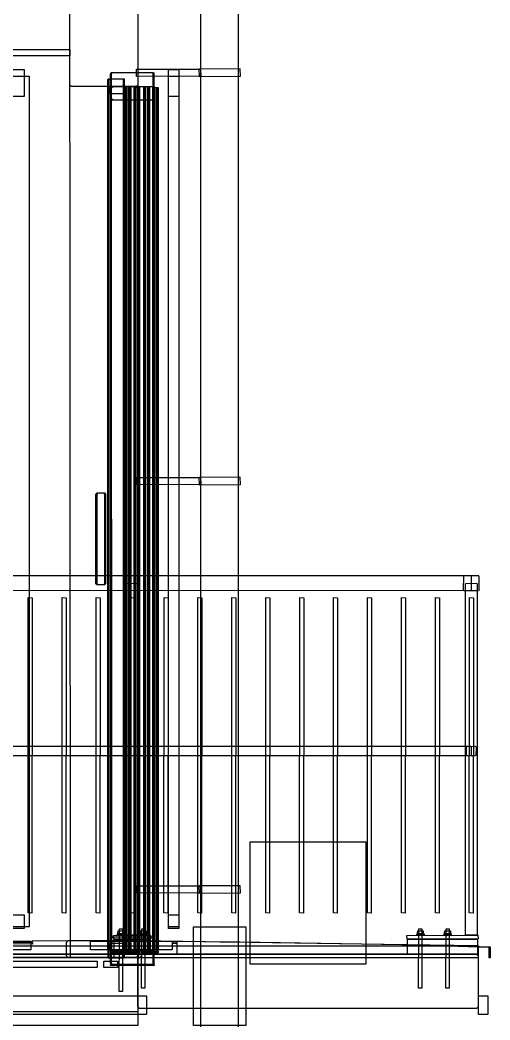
# Model space of a CAD drawing. Header units: metres. Extents: x 359.6 to 413.1, y -1 to 8.9.
# Drawn here: x 371.653 to 373.035, y 3.016 to 5.955 of the extents above; entities that cross this region are included whole.
import ezdxf

# ---------------------------------------------------------------- set-up
doc = ezdxf.new("R2010")
doc.units = ezdxf.units.M
doc.layers.add('VISTA', color=8, linetype='Continuous')

msp = doc.modelspace()

# ---------------------------------------------------------------- linework, layer by layer
at = {"layer": 'VISTA'}
for points in [[(366, 6.3955), (366.001895, 6.399169), (371.995501, 6.4), (371.999169, 6.398106), (372, 3.2045), (371.998105, 3.200831), (366.0045, 3.2), (366, 3.2045), (366, 6.3955)], [(371.799999, 6.3955), (371.8045, 6.4), (371.9955, 6.4), (372, 6.3955), (372, 3.2045), (371.9955, 3.2), (371.801317, 3.201318), (371.799999, 6.3955)], [(371.799999, 6.3955), (371.8045, 6.4), (371.9955, 6.4), (372, 6.3955), (372, 5.7645), (371.9955, 5.76), (371.8045, 5.76), (371.799999, 5.7645), (371.799999, 6.3955)], [(371.799999, 6.3955), (371.8045, 6.4), (371.9955, 6.4), (372, 6.3955), (372, 3.2045), (371.9955, 3.2), (371.801317, 3.201318), (371.799999, 6.3955)], [(371.799999, 6.3955), (371.8045, 6.4), (371.9955, 6.4), (372, 6.3955), (372, 3.2045), (371.9955, 3.2), (371.801317, 3.201318), (371.799999, 6.3955)], [(371.8, 5.868), (371.8, 5.85), (366.2, 5.85), (366.2, 5.868), (371.8, 5.868)], [(371.665, 5.81), (371.665, 5.73), (369.065, 5.73), (369.065, 5.81), (371.665, 5.81)], [(371.679999, 5.79), (371.679999, 3.29), (371.62, 3.29), (371.62, 5.79), (371.679999, 5.79)], [(371.9195, 5.797), (371.921185, 5.800262), (372.040501, 5.801), (372.043762, 5.799316), (372.0445, 5.723), (372.042816, 5.719738), (371.9235, 5.719), (371.920238, 5.720685), (371.9195, 5.797)], [(371.920973, 5.798795), (371.921705, 5.799528), (371.921191, 5.79931), (371.920973, 5.798795)], [(371.9225, 5.797), (371.924184, 5.800262), (372.0435, 5.801), (372.046762, 5.799316), (372.0475, 5.723), (372.045815, 5.719738), (371.926499, 5.719), (371.9225, 5.723), (371.9225, 5.797)], [(371.923972, 5.798795), (371.924705, 5.799528), (371.924191, 5.79931), (371.923972, 5.798795)], [(372.184, 5.811), (372.185, 5.79), (371.996, 5.789), (371.995293, 5.810707), (372.184, 5.811)], [(372.043028, 5.799528), (372.042295, 5.799528), (372.042809, 5.79931), (372.043028, 5.799528)], [(372.046027, 5.799528), (372.045295, 5.799528), (372.045809, 5.79931), (372.046027, 5.799528)], [(372.12, 5.81), (372.12, 5.73), (372.089999, 5.73), (372.089999, 5.81), (372.12, 5.81)], [(372.12, 5.81), (372.12, 5.73), (372.089999, 5.73), (372.089999, 5.81), (372.12, 5.81)], [(372.12, 5.79), (372.12, 3.29), (372.089999, 3.29), (372.089999, 5.79), (372.12, 5.79)], [(372.12, 5.79), (372.12, 3.29), (372.089999, 3.29), (372.089999, 5.79), (372.12, 5.79)], [(372.12, 5.79), (372.12, 3.29), (372.089999, 3.29), (372.089999, 5.79), (372.12, 5.79)], [(372.12, 5.79), (372.12, 3.29), (372.089999, 3.29), (372.089999, 5.79), (372.12, 5.79)], [(372.12, 5.79), (372.12, 3.29), (372.089999, 3.29), (372.089999, 5.79), (372.12, 5.79)], [(372.12, 5.79), (372.12, 3.29), (372.089999, 3.29), (372.089999, 5.79), (372.12, 5.79)], [(372.299, 5.812), (372.3, 5.789), (372.181, 5.788), (372.180293, 5.811707), (372.299, 5.812)], [(372.299, 5.812), (372.3, 5.789), (372.181, 5.788), (372.180293, 5.811707), (372.299, 5.812)], [(371.9135, 5.7825), (371.955914, 5.781914), (371.955914, 5.738086), (371.912086, 5.738086), (371.9115, 5.7805), (371.9135, 5.7825)], [(371.9135, 5.76), (371.9545, 5.76), (371.9565, 5.758), (371.9565, 3.222), (371.9545, 3.22), (371.9135, 3.22), (371.9115, 3.222), (371.9115, 5.758), (371.9135, 5.76)], [(371.9135, 5.76), (371.9545, 5.76), (371.9565, 5.758), (371.9565, 3.222), (371.9545, 3.22), (371.9135, 3.22), (371.9115, 3.222), (371.9115, 5.758), (371.9135, 5.76)], [(371.9165, 5.7825), (371.958915, 5.781914), (371.958915, 5.738086), (371.915086, 5.738086), (371.9145, 5.7805), (371.9165, 5.7825)], [(371.9165, 5.76), (371.9575, 5.76), (371.9595, 5.758), (371.9595, 3.222), (371.9575, 3.22), (371.9165, 3.22), (371.9145, 3.222), (371.9145, 5.758), (371.9165, 5.76)], [(371.9165, 5.76), (371.9575, 5.76), (371.9595, 5.758), (371.9595, 3.222), (371.9575, 3.22), (371.9165, 3.22), (371.9145, 3.222), (371.9145, 5.758), (371.9165, 5.76)], [(371.9195, 5.756), (371.9235, 5.76), (372.040501, 5.76), (372.043329, 5.758828), (372.0445, 5.756), (372.0445, 3.224), (372.043329, 3.221171), (372.040501, 3.22), (371.9235, 3.22), (371.920238, 3.221684), (371.9195, 5.756)], [(371.9195, 5.756), (371.9235, 5.76), (372.040501, 5.76), (372.043329, 5.758828), (372.0445, 5.756), (372.043762, 3.221684), (372.040501, 3.22), (371.921185, 3.220738), (371.9195, 3.224), (371.9195, 5.756)], [(371.9225, 5.756), (371.926499, 5.76), (372.0435, 5.76), (372.046329, 5.758828), (372.0475, 5.756), (372.0475, 3.224), (372.046329, 3.221171), (372.0435, 3.22), (371.926499, 3.22), (371.923238, 3.221684), (371.9225, 5.756)], [(371.9225, 5.756), (371.926499, 5.76), (372.0435, 5.76), (372.046329, 5.758828), (372.0475, 5.756), (372.0475, 3.224), (372.046329, 3.221171), (372.0435, 3.22), (371.926499, 3.22), (371.9225, 3.224), (371.9225, 5.756)], [(371.964499, 5.76), (371.964499, 5.748), (371.9625, 5.748), (371.9625, 5.76), (371.964499, 5.76)], [(371.9735, 5.76), (371.9735, 3.22), (371.964499, 3.22), (371.964499, 5.76), (371.9735, 5.76)], [(371.9675, 5.76), (371.9675, 5.748), (371.9655, 5.748), (371.9655, 5.76), (371.9675, 5.76)], [(371.976501, 5.76), (371.976501, 3.22), (371.9675, 3.22), (371.9675, 5.76), (371.976501, 5.76)], [(371.9755, 5.76), (371.9755, 5.748), (371.9735, 5.748), (371.9735, 5.76), (371.9755, 5.76)], [(371.9785, 5.76), (371.9785, 5.748), (371.976501, 5.748), (371.976501, 5.76), (371.9785, 5.76)], [(372.0195, 5.76), (372.0195, 5.748), (372.0175, 5.748), (372.0175, 5.76), (372.0195, 5.76)], [(372.028501, 5.76), (372.028501, 3.22), (372.0195, 3.22), (372.0195, 5.76), (372.028501, 5.76)], [(372.0225, 5.76), (372.0225, 5.748), (372.0205, 5.748), (372.0205, 5.76), (372.0225, 5.76)], [(372.031501, 5.76), (372.031501, 3.22), (372.0225, 3.22), (372.0225, 5.76), (372.031501, 5.76)], [(372.0305, 5.76), (372.0305, 5.748), (372.028501, 5.748), (372.028501, 5.76), (372.0305, 5.76)], [(372.033501, 5.76), (372.033501, 5.748), (372.031501, 5.748), (372.031501, 5.76), (372.033501, 5.76)], [(371.964499, 5.748), (371.964499, 3.232), (371.9625, 3.232), (371.9625, 5.748), (371.964499, 5.748)], [(371.964499, 5.748), (371.964499, 3.232), (371.9625, 3.232), (371.9625, 5.748), (371.964499, 5.748)], [(371.9675, 5.748), (371.9675, 3.232), (371.9655, 3.232), (371.9655, 5.748), (371.9675, 5.748)], [(371.9675, 5.748), (371.9675, 3.232), (371.9655, 3.232), (371.9655, 5.748), (371.9675, 5.748)], [(371.9755, 5.748), (371.9755, 3.232), (371.9735, 3.232), (371.9735, 5.748), (371.9755, 5.748)], [(371.9755, 5.748), (371.9755, 3.232), (371.9735, 3.232), (371.9735, 5.748), (371.9755, 5.748)], [(371.9785, 5.748), (371.9785, 3.232), (371.976501, 3.232), (371.976501, 5.748), (371.9785, 5.748)], [(371.9785, 5.748), (371.9785, 3.232), (371.976501, 3.232), (371.976501, 5.748), (371.9785, 5.748)], [(371.990499, 5.75619), (371.990499, 5.74419), (371.9885, 5.74419), (371.9885, 5.75619), (371.990499, 5.75619)], [(371.990499, 5.74419), (371.990499, 3.23581), (371.9885, 3.23581), (371.9885, 5.74419), (371.990499, 5.74419)], [(371.990499, 5.74419), (371.990499, 3.23581), (371.9885, 3.23581), (371.9885, 5.74419), (371.990499, 5.74419)], [(371.9995, 5.75619), (371.9995, 3.22381), (371.990499, 3.22381), (371.990499, 5.75619), (371.9995, 5.75619)], [(371.9935, 5.75619), (371.9935, 5.74419), (371.9915, 5.74419), (371.9915, 5.75619), (371.9935, 5.75619)], [(371.9935, 5.74419), (371.9935, 3.23581), (371.9915, 3.23581), (371.9915, 5.74419), (371.9935, 5.74419)], [(371.9935, 5.74419), (371.9935, 3.23581), (371.9915, 3.23581), (371.9915, 5.74419), (371.9935, 5.74419)], [(372.002501, 5.75619), (372.002501, 3.22381), (371.9935, 3.22381), (371.9935, 5.75619), (372.002501, 5.75619)], [(372.0015, 5.75619), (372.0015, 5.74419), (371.9995, 5.74419), (371.9995, 5.75619), (372.0015, 5.75619)], [(372.0015, 5.74419), (372.0015, 3.23581), (371.9995, 3.23581), (371.9995, 5.74419), (372.0015, 5.74419)], [(372.0015, 5.74419), (372.0015, 3.23581), (371.9995, 3.23581), (371.9995, 5.74419), (372.0015, 5.74419)], [(372.0045, 5.75619), (372.0045, 5.74419), (372.002501, 5.74419), (372.002501, 5.75619), (372.0045, 5.75619)], [(372.0045, 5.74419), (372.0045, 3.23581), (372.002501, 3.23581), (372.002501, 5.74419), (372.0045, 5.74419)], [(372.0045, 5.74419), (372.0045, 3.23581), (372.002501, 3.23581), (372.002501, 5.74419), (372.0045, 5.74419)], [(372.015265, 5.758426), (372.015265, 5.758426), (372.015265, 5.758426), (372.015265, 5.758426)], [(372.0195, 5.748), (372.0195, 3.232), (372.0175, 3.232), (372.0175, 5.748), (372.0195, 5.748)], [(372.0195, 5.748), (372.0195, 3.232), (372.0175, 3.232), (372.0175, 5.748), (372.0195, 5.748)], [(372.0225, 5.748), (372.0225, 3.232), (372.0205, 3.232), (372.0205, 5.748), (372.0225, 5.748)], [(372.0225, 5.748), (372.0225, 3.232), (372.0205, 3.232), (372.0205, 5.748), (372.0225, 5.748)], [(372.0305, 5.748), (372.0305, 3.232), (372.028501, 3.232), (372.028501, 5.748), (372.0305, 5.748)], [(372.0305, 5.748), (372.0305, 3.232), (372.028501, 3.232), (372.028501, 5.748), (372.0305, 5.748)], [(372.033501, 5.748), (372.033501, 3.232), (372.031501, 3.232), (372.031501, 5.748), (372.033501, 5.748)], [(372.033501, 5.748), (372.033501, 3.232), (372.031501, 3.232), (372.031501, 5.748), (372.033501, 5.748)], [(372.042295, 5.758528), (372.043028, 5.757794), (372.043028, 5.758528), (372.042295, 5.758528)], [(372.043028, 5.758528), (372.042295, 5.758528), (372.042809, 5.758309), (372.043028, 5.758528)], [(372.0455, 5.75619), (372.0455, 5.74419), (372.0435, 5.74419), (372.0435, 5.75619), (372.0455, 5.75619)], [(372.0455, 5.74419), (372.0455, 3.23581), (372.0435, 3.23581), (372.0435, 5.74419), (372.0455, 5.74419)], [(372.0455, 5.74419), (372.0455, 3.23581), (372.0435, 3.23581), (372.0435, 5.74419), (372.0455, 5.74419)], [(372.045295, 5.758528), (372.046027, 5.757794), (372.046027, 5.758528), (372.045295, 5.758528)], [(372.046027, 5.758528), (372.045295, 5.758528), (372.045809, 5.758309), (372.046027, 5.758528)], [(372.054501, 5.75619), (372.054501, 3.22381), (372.0455, 3.22381), (372.0455, 5.75619), (372.054501, 5.75619)], [(372.0485, 5.75619), (372.0485, 5.74419), (372.0465, 5.74419), (372.0465, 5.75619), (372.0485, 5.75619)], [(372.0485, 5.74419), (372.0485, 3.23581), (372.0465, 3.23581), (372.0465, 5.74419), (372.0485, 5.74419)], [(372.0485, 5.74419), (372.0485, 3.23581), (372.0465, 3.23581), (372.0465, 5.74419), (372.0485, 5.74419)], [(372.057501, 5.75619), (372.057501, 3.22381), (372.0485, 3.22381), (372.0485, 5.75619), (372.057501, 5.75619)], [(372.0565, 5.75619), (372.0565, 5.74419), (372.054501, 5.74419), (372.054501, 5.75619), (372.0565, 5.75619)], [(372.0565, 5.74419), (372.0565, 3.23581), (372.054501, 3.23581), (372.054501, 5.74419), (372.0565, 5.74419)], [(372.0565, 5.74419), (372.0565, 3.23581), (372.054501, 3.23581), (372.054501, 5.74419), (372.0565, 5.74419)], [(372.059501, 5.75619), (372.059501, 5.74419), (372.057501, 5.74419), (372.057501, 5.75619), (372.059501, 5.75619)], [(372.059501, 5.74419), (372.059501, 3.23581), (372.057501, 3.23581), (372.057501, 5.74419), (372.059501, 5.74419)], [(372.059501, 5.74419), (372.059501, 3.23581), (372.057501, 3.23581), (372.057501, 5.74419), (372.059501, 5.74419)], [(372.042809, 5.720691), (372.042295, 5.720472), (372.043028, 5.720472), (372.042809, 5.720691)], [(372.045809, 5.720691), (372.045295, 5.720472), (372.046027, 5.720472), (372.045809, 5.720691)], [(372.184, 4.611), (372.185, 4.59), (371.996, 4.589), (371.995293, 4.610707), (372.184, 4.611)], [(372.299, 4.612), (372.3, 4.589), (372.181, 4.588), (372.180293, 4.611707), (372.299, 4.612)], [(372.299, 4.612), (372.3, 4.589), (372.181, 4.588), (372.180293, 4.611707), (372.299, 4.612)], [(371.8795, 4.565), (371.898499, 4.565), (371.9015, 4.562), (371.9015, 4.298), (371.898499, 4.295), (371.8795, 4.295), (371.8765, 4.298), (371.8765, 4.562), (371.8795, 4.565)], [(371.882501, 4.565), (371.9015, 4.565), (371.9045, 4.562), (371.9045, 4.298), (371.9015, 4.295), (371.882501, 4.295), (371.8795, 4.298), (371.8795, 4.562), (371.882501, 4.565)], [(365, 4.3208), (365.001699, 4.3225), (372.9783, 4.3225), (372.98, 4.3208), (372.98, 4.2792), (372.9783, 4.2775), (365.000848, 4.278), (365, 4.3208)], [(372.959199, 4.277814), (372.9575, 4.2792), (372.957813, 4.321784), (372.958215, 4.3208), (372.959199, 4.3225), (373.001784, 4.322186), (373.0008, 4.321784), (373.0025, 4.3208), (373.002186, 4.278216), (373.001784, 4.2792), (373.0008, 4.2775), (372.959199, 4.2775), (372.959199, 4.277814)], [(371.998301, 4.3), (372, 4.2983), (372, 3.266), (371.965, 3.266), (371.965848, 4.299151), (371.998301, 4.3)], [(372.9958, 4.3), (372.997499, 4.2983), (372.997499, 3.266), (372.9625, 3.266), (372.963347, 4.299151), (372.9958, 4.3)], [(372.9958, 4.3), (372.997499, 4.2983), (372.997499, 3.266), (372.9625, 3.266), (372.963347, 4.299151), (372.9958, 4.3)], [(372.9958, 4.3), (372.997499, 4.2983), (372.997499, 3.266), (372.9625, 3.266), (372.963347, 4.299151), (372.9958, 4.3)], [(372.9958, 4.3), (372.997499, 4.2983), (372.997499, 3.266), (372.9625, 3.266), (372.963347, 4.299151), (372.9958, 4.3)], [(372.9958, 4.3), (372.997499, 4.2983), (372.997499, 3.266), (372.9625, 3.266), (372.963347, 4.299151), (372.9958, 4.3)], [(372.9958, 4.3), (372.997499, 4.2983), (372.997499, 3.266), (372.9625, 3.266), (372.963347, 4.299151), (372.9958, 4.3)], [(372.9958, 4.3), (372.997499, 4.2983), (372.997499, 3.266), (372.9625, 3.266), (372.963347, 4.299151), (372.9958, 4.3)], [(372.9958, 4.3), (372.997499, 4.2983), (372.997499, 3.266), (372.9625, 3.266), (372.963347, 4.299151), (372.9958, 4.3)], [(372.9958, 4.3), (372.997499, 4.2983), (372.997499, 3.266), (372.9625, 3.266), (372.963347, 4.299151), (372.9958, 4.3)], [(371.68925, 4.257), (371.688251, 3.33), (371.677251, 3.331), (371.677544, 4.257707), (371.68925, 4.257)], [(371.788999, 4.257), (371.787999, 3.33), (371.776999, 3.331), (371.777292, 4.257707), (371.788999, 4.257)], [(371.888749, 4.257), (371.88775, 3.33), (371.87675, 3.331), (371.877043, 4.257707), (371.888749, 4.257)], [(371.9885, 4.257), (371.9875, 3.33), (371.976501, 3.331), (371.976793, 4.257707), (371.9885, 4.257)], [(372.088249, 4.257), (372.08725, 3.33), (372.07625, 3.331), (372.076543, 4.257707), (372.088249, 4.257)], [(372.187999, 4.257), (372.186999, 3.33), (372.176, 3.331), (372.176292, 4.257707), (372.187999, 4.257)], [(372.287749, 4.257), (372.28675, 3.33), (372.27575, 3.331), (372.276043, 4.257707), (372.287749, 4.257)], [(372.3875, 4.257), (372.3865, 3.33), (372.375501, 3.331), (372.375793, 4.257707), (372.3875, 4.257)], [(372.487248, 4.257), (372.486249, 3.33), (372.475249, 3.331), (372.475542, 4.257707), (372.487248, 4.257)], [(372.586999, 4.257), (372.585999, 3.33), (372.575, 3.331), (372.575293, 4.257707), (372.586999, 4.257)], [(372.686749, 4.257), (372.68575, 3.33), (372.67475, 3.331), (372.675043, 4.257707), (372.686749, 4.257)], [(372.786499, 4.257), (372.7855, 3.33), (372.7745, 3.331), (372.774793, 4.257707), (372.786499, 4.257)], [(372.88625, 4.257), (372.88525, 3.33), (372.87425, 3.331), (372.874543, 4.257707), (372.88625, 4.257)], [(372.985999, 4.257), (372.985, 3.33), (372.974, 3.331), (372.974293, 4.257707), (372.985999, 4.257)], [(372.985999, 4.257), (372.985, 3.33), (372.974, 3.331), (372.974293, 4.257707), (372.985999, 4.257)], [(372.985999, 4.257), (372.985, 3.33), (372.974, 3.331), (372.974293, 4.257707), (372.985999, 4.257)], [(372.985999, 4.257), (372.985, 3.33), (372.974, 3.331), (372.974293, 4.257707), (372.985999, 4.257)], [(372.985999, 4.257), (372.985, 3.33), (372.974, 3.331), (372.974293, 4.257707), (372.985999, 4.257)], [(372.985999, 4.257), (372.985, 3.33), (372.974, 3.331), (372.974293, 4.257707), (372.985999, 4.257)], [(372.985999, 4.257), (372.985, 3.33), (372.974, 3.331), (372.974293, 4.257707), (372.985999, 4.257)], [(372.985999, 4.257), (372.985, 3.33), (372.974, 3.331), (372.974293, 4.257707), (372.985999, 4.257)], [(372.985999, 4.257), (372.985, 3.33), (372.974, 3.331), (372.974293, 4.257707), (372.985999, 4.257)], [(372.985999, 4.257), (372.985, 3.33), (372.974, 3.331), (372.974293, 4.257707), (372.985999, 4.257)], [(372.985999, 4.257), (372.985, 3.33), (372.974, 3.331), (372.974293, 4.257707), (372.985999, 4.257)], [(372.985999, 4.257), (372.985, 3.33), (372.974, 3.331), (372.974293, 4.257707), (372.985999, 4.257)], [(372.985999, 4.257), (372.985, 3.33), (372.974, 3.331), (372.974293, 4.257707), (372.985999, 4.257)], [(372.985999, 4.257), (372.985, 3.33), (372.974, 3.331), (372.974293, 4.257707), (372.985999, 4.257)], [(372.985999, 4.257), (372.985, 3.33), (372.974, 3.331), (372.974293, 4.257707), (372.985999, 4.257)], [(372.985999, 4.257), (372.985, 3.33), (372.974, 3.331), (372.974293, 4.257707), (372.985999, 4.257)], [(372.985999, 4.257), (372.985, 3.33), (372.974, 3.331), (372.974293, 4.257707), (372.985999, 4.257)], [(372.985999, 4.257), (372.985, 3.33), (372.974, 3.331), (372.974293, 4.257707), (372.985999, 4.257)], [(372.985999, 4.257), (372.985, 3.33), (372.974, 3.331), (372.974293, 4.257707), (372.985999, 4.257)], [(372.985999, 4.257), (372.985, 3.33), (372.974, 3.331), (372.974293, 4.257707), (372.985999, 4.257)], [(372.985999, 4.257), (372.985, 3.33), (372.974, 3.331), (372.974293, 4.257707), (372.985999, 4.257)], [(372.985999, 4.257), (372.985, 3.33), (372.974, 3.331), (372.974293, 4.257707), (372.985999, 4.257)], [(372.985999, 4.257), (372.985, 3.33), (372.974, 3.331), (372.974293, 4.257707), (372.985999, 4.257)], [(372.985999, 4.257), (372.985, 3.33), (372.974, 3.331), (372.974293, 4.257707), (372.985999, 4.257)], [(372.985999, 4.257), (372.985, 3.33), (372.974, 3.331), (372.974293, 4.257707), (372.985999, 4.257)], [(372.985999, 4.257), (372.985, 3.33), (372.974, 3.331), (372.974293, 4.257707), (372.985999, 4.257)], [(372.985999, 4.257), (372.985, 3.33), (372.974, 3.331), (372.974293, 4.257707), (372.985999, 4.257)], [(372.985999, 4.257), (372.985, 3.33), (372.974, 3.331), (372.974293, 4.257707), (372.985999, 4.257)], [(372.985999, 4.257), (372.985, 3.33), (372.974, 3.331), (372.974293, 4.257707), (372.985999, 4.257)], [(372.985999, 4.257), (372.985, 3.33), (372.974, 3.331), (372.974293, 4.257707), (372.985999, 4.257)], [(372.985999, 4.257), (372.985, 3.33), (372.974, 3.331), (372.974293, 4.257707), (372.985999, 4.257)], [(372.985999, 4.257), (372.985, 3.33), (372.974, 3.331), (372.974293, 4.257707), (372.985999, 4.257)], [(372.985999, 4.257), (372.985, 3.33), (372.974, 3.331), (372.974293, 4.257707), (372.985999, 4.257)], [(372.985999, 4.257), (372.985, 3.33), (372.974, 3.331), (372.974293, 4.257707), (372.985999, 4.257)], [(372.985999, 4.257), (372.985, 3.33), (372.974, 3.331), (372.974293, 4.257707), (372.985999, 4.257)], [(372.985999, 4.257), (372.985, 3.33), (372.974, 3.331), (372.974293, 4.257707), (372.985999, 4.257)], [(372.985999, 4.257), (372.985, 3.33), (372.974, 3.331), (372.974293, 4.257707), (372.985999, 4.257)], [(372.985999, 4.257), (372.985, 3.33), (372.974, 3.331), (372.974293, 4.257707), (372.985999, 4.257)], [(372.985999, 4.257), (372.985, 3.33), (372.974, 3.331), (372.974293, 4.257707), (372.985999, 4.257)], [(372.985999, 4.257), (372.985, 3.33), (372.974, 3.331), (372.974293, 4.257707), (372.985999, 4.257)], [(372.985999, 4.257), (372.985, 3.33), (372.974, 3.331), (372.974293, 4.257707), (372.985999, 4.257)], [(372.985999, 4.257), (372.985, 3.33), (372.974, 3.331), (372.974293, 4.257707), (372.985999, 4.257)], [(372.985999, 4.257), (372.985, 3.33), (372.974, 3.331), (372.974293, 4.257707), (372.985999, 4.257)], [(372.985999, 4.257), (372.985, 3.33), (372.974, 3.331), (372.974293, 4.257707), (372.985999, 4.257)], [(372.985999, 4.257), (372.985, 3.33), (372.974, 3.331), (372.974293, 4.257707), (372.985999, 4.257)], [(372.985999, 4.257), (372.985, 3.33), (372.974, 3.331), (372.974293, 4.257707), (372.985999, 4.257)], [(372.985999, 4.257), (372.985, 3.33), (372.974, 3.331), (372.974293, 4.257707), (372.985999, 4.257)], [(372.985999, 4.257), (372.985, 3.33), (372.974, 3.331), (372.974293, 4.257707), (372.985999, 4.257)], [(372.985999, 4.257), (372.985, 3.33), (372.974, 3.331), (372.974293, 4.257707), (372.985999, 4.257)], [(372.985999, 4.257), (372.985, 3.33), (372.974, 3.331), (372.974293, 4.257707), (372.985999, 4.257)], [(372.985999, 4.257), (372.985, 3.33), (372.974, 3.331), (372.974293, 4.257707), (372.985999, 4.257)], [(372.985999, 4.257), (372.985, 3.33), (372.974, 3.331), (372.974293, 4.257707), (372.985999, 4.257)], [(372.985999, 4.257), (372.985, 3.33), (372.974, 3.331), (372.974293, 4.257707), (372.985999, 4.257)], [(372.985999, 4.257), (372.985, 3.33), (372.974, 3.331), (372.974293, 4.257707), (372.985999, 4.257)], [(372.985999, 4.257), (372.985, 3.33), (372.974, 3.331), (372.974293, 4.257707), (372.985999, 4.257)], [(372.985999, 4.257), (372.985, 3.33), (372.974, 3.331), (372.974293, 4.257707), (372.985999, 4.257)], [(372.985999, 4.257), (372.985, 3.33), (372.974, 3.331), (372.974293, 4.257707), (372.985999, 4.257)], [(372.985999, 4.257), (372.985, 3.33), (372.974, 3.331), (372.974293, 4.257707), (372.985999, 4.257)], [(372.985999, 4.257), (372.985, 3.33), (372.974, 3.331), (372.974293, 4.257707), (372.985999, 4.257)], [(372.985999, 4.257), (372.985, 3.33), (372.974, 3.331), (372.974293, 4.257707), (372.985999, 4.257)], [(372.985999, 4.257), (372.985, 3.33), (372.974, 3.331), (372.974293, 4.257707), (372.985999, 4.257)], [(372.985999, 4.257), (372.985, 3.33), (372.974, 3.331), (372.974293, 4.257707), (372.985999, 4.257)], [(372.985999, 4.257), (372.985, 3.33), (372.974, 3.331), (372.974293, 4.257707), (372.985999, 4.257)], [(372.985999, 4.257), (372.985, 3.33), (372.974, 3.331), (372.974293, 4.257707), (372.985999, 4.257)], [(372.985999, 4.257), (372.985, 3.33), (372.974, 3.331), (372.974293, 4.257707), (372.985999, 4.257)], [(372.985999, 4.257), (372.985, 3.33), (372.974, 3.331), (372.974293, 4.257707), (372.985999, 4.257)], [(372.985999, 4.257), (372.985, 3.33), (372.974, 3.331), (372.974293, 4.257707), (372.985999, 4.257)], [(372.985999, 4.257), (372.985, 3.33), (372.974, 3.331), (372.974293, 4.257707), (372.985999, 4.257)], [(372.985999, 4.257), (372.985, 3.33), (372.974, 3.331), (372.974293, 4.257707), (372.985999, 4.257)], [(372.985999, 4.257), (372.985, 3.33), (372.974, 3.331), (372.974293, 4.257707), (372.985999, 4.257)], [(372.985999, 4.257), (372.985, 3.33), (372.974, 3.331), (372.974293, 4.257707), (372.985999, 4.257)], [(372.985999, 4.257), (372.985, 3.33), (372.974, 3.331), (372.974293, 4.257707), (372.985999, 4.257)], [(372.985999, 4.257), (372.985, 3.33), (372.974, 3.331), (372.974293, 4.257707), (372.985999, 4.257)], [(372.985999, 4.257), (372.985, 3.33), (372.974, 3.331), (372.974293, 4.257707), (372.985999, 4.257)], [(372.985999, 4.257), (372.985, 3.33), (372.974, 3.331), (372.974293, 4.257707), (372.985999, 4.257)], [(372.985999, 4.257), (372.985, 3.33), (372.974, 3.331), (372.974293, 4.257707), (372.985999, 4.257)], [(372.985999, 4.257), (372.985, 3.33), (372.974, 3.331), (372.974293, 4.257707), (372.985999, 4.257)], [(372.985999, 4.257), (372.985, 3.33), (372.974, 3.331), (372.974293, 4.257707), (372.985999, 4.257)], [(372.985999, 4.257), (372.985, 3.33), (372.974, 3.331), (372.974293, 4.257707), (372.985999, 4.257)], [(372.985999, 4.257), (372.985, 3.33), (372.974, 3.331), (372.974293, 4.257707), (372.985999, 4.257)], [(372.985999, 4.257), (372.985, 3.33), (372.974, 3.331), (372.974293, 4.257707), (372.985999, 4.257)], [(372.985999, 4.257), (372.985, 3.33), (372.974, 3.331), (372.974293, 4.257707), (372.985999, 4.257)], [(372.985999, 4.257), (372.985, 3.33), (372.974, 3.331), (372.974293, 4.257707), (372.985999, 4.257)], [(372.985999, 4.257), (372.985, 3.33), (372.974, 3.331), (372.974293, 4.257707), (372.985999, 4.257)], [(372.985999, 4.257), (372.985, 3.33), (372.974, 3.331), (372.974293, 4.257707), (372.985999, 4.257)], [(372.985999, 4.257), (372.985, 3.33), (372.974, 3.331), (372.974293, 4.257707), (372.985999, 4.257)], [(372.985999, 4.257), (372.985, 3.33), (372.974, 3.331), (372.974293, 4.257707), (372.985999, 4.257)], [(372.985999, 4.257), (372.985, 3.33), (372.974, 3.331), (372.974293, 4.257707), (372.985999, 4.257)], [(372.985999, 4.257), (372.985, 3.33), (372.974, 3.331), (372.974293, 4.257707), (372.985999, 4.257)], [(365, 3.8188), (365.001699, 3.8205), (372.9783, 3.8205), (372.98, 3.8188), (372.98, 3.7942), (372.9783, 3.7925), (365.000848, 3.793), (365, 3.8188)], [(372.967699, 3.792814), (372.966, 3.7942), (372.966313, 3.819784), (372.966715, 3.8188), (372.967699, 3.8205), (372.993284, 3.820186), (372.9923, 3.819784), (372.993999, 3.8188), (372.993686, 3.793216), (372.993284, 3.7942), (372.9923, 3.7925), (372.967699, 3.7925), (372.967699, 3.792814)], [(372.992299, 3.819784), (372.992299, 3.819784), (372.9923, 3.819784), (372.992299, 3.819784)], [(372.67, 3.54), (372.67, 3.18), (372.33, 3.18), (372.33, 3.54), (372.67, 3.54)], [(372.184, 3.411), (372.185, 3.39), (371.996, 3.389), (371.995293, 3.410707), (372.184, 3.411)], [(372.299, 3.412), (372.3, 3.389), (372.181, 3.388), (372.180293, 3.411707), (372.299, 3.412)], [(372.299, 3.412), (372.3, 3.389), (372.181, 3.388), (372.180293, 3.411707), (372.299, 3.412)], [(371.665, 3.325), (371.665, 3.285), (369.065, 3.285), (369.065, 3.325), (371.665, 3.325)], [(372.12, 3.325), (372.12, 3.285), (372.089999, 3.285), (372.089999, 3.325), (372.12, 3.325)], [(372.12, 3.325), (372.12, 3.285), (372.089999, 3.285), (372.089999, 3.325), (372.12, 3.325)], [(372.0365, 3.266), (372.0375, 3.255), (371.9285, 3.254), (371.9275, 3.265), (372.0365, 3.266)], [(371.9605, 3.269), (371.9605, 3.266), (371.9385, 3.266), (371.939974, 3.269), (371.9605, 3.269)], [(371.9605, 3.269), (371.9605, 3.266), (371.9385, 3.266), (371.939974, 3.269), (371.9605, 3.269)], [(371.958, 3.278), (371.958, 3.269), (371.941, 3.269), (371.942139, 3.278), (371.958, 3.278)], [(371.958, 3.278), (371.958, 3.269), (371.941, 3.269), (371.942139, 3.278), (371.958, 3.278)], [(371.9545, 3.284), (371.9545, 3.1), (371.9445, 3.1), (371.94517, 3.284), (371.9545, 3.284)], [(371.9545, 3.284), (371.9545, 3.1), (371.9445, 3.1), (371.94517, 3.284), (371.9545, 3.284)], [(372.0265, 3.269), (372.0265, 3.266), (372.0045, 3.266), (372.005974, 3.269), (372.0265, 3.269)], [(372.0265, 3.269), (372.0265, 3.266), (372.0045, 3.266), (372.005974, 3.269), (372.0265, 3.269)], [(372.024, 3.278), (372.024, 3.269), (372.007, 3.269), (372.008139, 3.278), (372.024, 3.278)], [(372.024, 3.278), (372.024, 3.269), (372.007, 3.269), (372.008139, 3.278), (372.024, 3.278)], [(372.0205, 3.284), (372.0205, 3.11), (372.0105, 3.11), (372.01117, 3.284), (372.0205, 3.284)], [(372.0205, 3.284), (372.0205, 3.11), (372.0105, 3.11), (372.01117, 3.284), (372.0205, 3.284)], [(372.316999, 3.29), (372.316999, 3), (372.163, 3), (372.163, 3.29), (372.316999, 3.29)], [(372.999001, 3.266), (373, 3.255), (372.791, 3.254), (372.790001, 3.265), (372.999001, 3.266)], [(372.999001, 3.266), (373, 3.255), (372.791, 3.254), (372.790001, 3.265), (372.999001, 3.266)], [(372.999001, 3.266), (373, 3.255), (372.791, 3.254), (372.790001, 3.265), (372.999001, 3.266)], [(372.999001, 3.266), (373, 3.255), (372.791, 3.254), (372.790001, 3.265), (372.999001, 3.266)], [(372.999001, 3.266), (373, 3.255), (372.791, 3.254), (372.790001, 3.265), (372.999001, 3.266)], [(372.999001, 3.266), (373, 3.255), (372.791, 3.254), (372.790001, 3.265), (372.999001, 3.266)], [(372.999001, 3.266), (373, 3.255), (372.791, 3.254), (372.790001, 3.265), (372.999001, 3.266)], [(372.999001, 3.266), (373, 3.255), (372.791, 3.254), (372.790001, 3.265), (372.999001, 3.266)], [(372.999001, 3.266), (373, 3.255), (372.791, 3.254), (372.790001, 3.265), (372.999001, 3.266)], [(372.841, 3.269), (372.841, 3.266), (372.819, 3.266), (372.820474, 3.269), (372.841, 3.269)], [(372.841, 3.269), (372.841, 3.266), (372.819, 3.266), (372.820474, 3.269), (372.841, 3.269)], [(372.841, 3.269), (372.841, 3.266), (372.819, 3.266), (372.820474, 3.269), (372.841, 3.269)], [(372.841, 3.269), (372.841, 3.266), (372.819, 3.266), (372.820474, 3.269), (372.841, 3.269)], [(372.841, 3.269), (372.841, 3.266), (372.819, 3.266), (372.820474, 3.269), (372.841, 3.269)], [(372.841, 3.269), (372.841, 3.266), (372.819, 3.266), (372.820474, 3.269), (372.841, 3.269)], [(372.841, 3.269), (372.841, 3.266), (372.819, 3.266), (372.820474, 3.269), (372.841, 3.269)], [(372.841, 3.269), (372.841, 3.266), (372.819, 3.266), (372.820474, 3.269), (372.841, 3.269)], [(372.841, 3.269), (372.841, 3.266), (372.819, 3.266), (372.820474, 3.269), (372.841, 3.269)], [(372.841, 3.269), (372.841, 3.266), (372.819, 3.266), (372.820474, 3.269), (372.841, 3.269)], [(372.841, 3.269), (372.841, 3.266), (372.819, 3.266), (372.820474, 3.269), (372.841, 3.269)], [(372.841, 3.269), (372.841, 3.266), (372.819, 3.266), (372.820474, 3.269), (372.841, 3.269)], [(372.841, 3.269), (372.841, 3.266), (372.819, 3.266), (372.820474, 3.269), (372.841, 3.269)], [(372.841, 3.269), (372.841, 3.266), (372.819, 3.266), (372.820474, 3.269), (372.841, 3.269)], [(372.841, 3.269), (372.841, 3.266), (372.819, 3.266), (372.820474, 3.269), (372.841, 3.269)], [(372.841, 3.269), (372.841, 3.266), (372.819, 3.266), (372.820474, 3.269), (372.841, 3.269)], [(372.841, 3.269), (372.841, 3.266), (372.819, 3.266), (372.820474, 3.269), (372.841, 3.269)], [(372.841, 3.269), (372.841, 3.266), (372.819, 3.266), (372.820474, 3.269), (372.841, 3.269)], [(372.8385, 3.278), (372.8385, 3.269), (372.8215, 3.269), (372.822639, 3.278), (372.8385, 3.278)], [(372.8385, 3.278), (372.8385, 3.269), (372.8215, 3.269), (372.822639, 3.278), (372.8385, 3.278)], [(372.8385, 3.278), (372.8385, 3.269), (372.8215, 3.269), (372.822639, 3.278), (372.8385, 3.278)], [(372.8385, 3.278), (372.8385, 3.269), (372.8215, 3.269), (372.822639, 3.278), (372.8385, 3.278)], [(372.8385, 3.278), (372.8385, 3.269), (372.8215, 3.269), (372.822639, 3.278), (372.8385, 3.278)], [(372.8385, 3.278), (372.8385, 3.269), (372.8215, 3.269), (372.822639, 3.278), (372.8385, 3.278)], [(372.8385, 3.278), (372.8385, 3.269), (372.8215, 3.269), (372.822639, 3.278), (372.8385, 3.278)], [(372.8385, 3.278), (372.8385, 3.269), (372.8215, 3.269), (372.822639, 3.278), (372.8385, 3.278)], [(372.8385, 3.278), (372.8385, 3.269), (372.8215, 3.269), (372.822639, 3.278), (372.8385, 3.278)], [(372.8385, 3.278), (372.8385, 3.269), (372.8215, 3.269), (372.822639, 3.278), (372.8385, 3.278)], [(372.8385, 3.278), (372.8385, 3.269), (372.8215, 3.269), (372.822639, 3.278), (372.8385, 3.278)], [(372.8385, 3.278), (372.8385, 3.269), (372.8215, 3.269), (372.822639, 3.278), (372.8385, 3.278)], [(372.8385, 3.278), (372.8385, 3.269), (372.8215, 3.269), (372.822639, 3.278), (372.8385, 3.278)], [(372.8385, 3.278), (372.8385, 3.269), (372.8215, 3.269), (372.822639, 3.278), (372.8385, 3.278)], [(372.8385, 3.278), (372.8385, 3.269), (372.8215, 3.269), (372.822639, 3.278), (372.8385, 3.278)], [(372.8385, 3.278), (372.8385, 3.269), (372.8215, 3.269), (372.822639, 3.278), (372.8385, 3.278)], [(372.8385, 3.278), (372.8385, 3.269), (372.8215, 3.269), (372.822639, 3.278), (372.8385, 3.278)], [(372.8385, 3.278), (372.8385, 3.269), (372.8215, 3.269), (372.822639, 3.278), (372.8385, 3.278)], [(372.835, 3.284), (372.835, 3.11), (372.825, 3.11), (372.82567, 3.284), (372.835, 3.284)], [(372.835, 3.284), (372.835, 3.11), (372.825, 3.11), (372.82567, 3.284), (372.835, 3.284)], [(372.835, 3.284), (372.835, 3.11), (372.825, 3.11), (372.82567, 3.284), (372.835, 3.284)], [(372.835, 3.284), (372.835, 3.11), (372.825, 3.11), (372.82567, 3.284), (372.835, 3.284)], [(372.835, 3.284), (372.835, 3.11), (372.825, 3.11), (372.82567, 3.284), (372.835, 3.284)], [(372.835, 3.284), (372.835, 3.11), (372.825, 3.11), (372.82567, 3.284), (372.835, 3.284)], [(372.835, 3.284), (372.835, 3.11), (372.825, 3.11), (372.82567, 3.284), (372.835, 3.284)], [(372.835, 3.284), (372.835, 3.11), (372.825, 3.11), (372.82567, 3.284), (372.835, 3.284)], [(372.835, 3.284), (372.835, 3.11), (372.825, 3.11), (372.82567, 3.284), (372.835, 3.284)], [(372.835, 3.284), (372.835, 3.11), (372.825, 3.11), (372.82567, 3.284), (372.835, 3.284)], [(372.835, 3.284), (372.835, 3.11), (372.825, 3.11), (372.82567, 3.284), (372.835, 3.284)], [(372.835, 3.284), (372.835, 3.11), (372.825, 3.11), (372.82567, 3.284), (372.835, 3.284)], [(372.835, 3.284), (372.835, 3.11), (372.825, 3.11), (372.82567, 3.284), (372.835, 3.284)], [(372.835, 3.284), (372.835, 3.11), (372.825, 3.11), (372.82567, 3.284), (372.835, 3.284)], [(372.835, 3.284), (372.835, 3.11), (372.825, 3.11), (372.82567, 3.284), (372.835, 3.284)], [(372.835, 3.284), (372.835, 3.11), (372.825, 3.11), (372.82567, 3.284), (372.835, 3.284)], [(372.835, 3.284), (372.835, 3.11), (372.825, 3.11), (372.82567, 3.284), (372.835, 3.284)], [(372.835, 3.284), (372.835, 3.11), (372.825, 3.11), (372.82567, 3.284), (372.835, 3.284)], [(372.921, 3.269), (372.921, 3.266), (372.899, 3.266), (372.900474, 3.269), (372.921, 3.269)], [(372.921, 3.269), (372.921, 3.266), (372.899, 3.266), (372.900474, 3.269), (372.921, 3.269)], [(372.921, 3.269), (372.921, 3.266), (372.899, 3.266), (372.900474, 3.269), (372.921, 3.269)], [(372.921, 3.269), (372.921, 3.266), (372.899, 3.266), (372.900474, 3.269), (372.921, 3.269)], [(372.921, 3.269), (372.921, 3.266), (372.899, 3.266), (372.900474, 3.269), (372.921, 3.269)], [(372.921, 3.269), (372.921, 3.266), (372.899, 3.266), (372.900474, 3.269), (372.921, 3.269)], [(372.921, 3.269), (372.921, 3.266), (372.899, 3.266), (372.900474, 3.269), (372.921, 3.269)], [(372.921, 3.269), (372.921, 3.266), (372.899, 3.266), (372.900474, 3.269), (372.921, 3.269)], [(372.921, 3.269), (372.921, 3.266), (372.899, 3.266), (372.900474, 3.269), (372.921, 3.269)], [(372.921, 3.269), (372.921, 3.266), (372.899, 3.266), (372.900474, 3.269), (372.921, 3.269)], [(372.921, 3.269), (372.921, 3.266), (372.899, 3.266), (372.900474, 3.269), (372.921, 3.269)], [(372.921, 3.269), (372.921, 3.266), (372.899, 3.266), (372.900474, 3.269), (372.921, 3.269)], [(372.921, 3.269), (372.921, 3.266), (372.899, 3.266), (372.900474, 3.269), (372.921, 3.269)], [(372.921, 3.269), (372.921, 3.266), (372.899, 3.266), (372.900474, 3.269), (372.921, 3.269)], [(372.921, 3.269), (372.921, 3.266), (372.899, 3.266), (372.900474, 3.269), (372.921, 3.269)], [(372.921, 3.269), (372.921, 3.266), (372.899, 3.266), (372.900474, 3.269), (372.921, 3.269)], [(372.921, 3.269), (372.921, 3.266), (372.899, 3.266), (372.900474, 3.269), (372.921, 3.269)], [(372.921, 3.269), (372.921, 3.266), (372.899, 3.266), (372.900474, 3.269), (372.921, 3.269)], [(372.9185, 3.278), (372.9185, 3.269), (372.9015, 3.269), (372.902638, 3.278), (372.9185, 3.278)], [(372.9185, 3.278), (372.9185, 3.269), (372.9015, 3.269), (372.902638, 3.278), (372.9185, 3.278)], [(372.9185, 3.278), (372.9185, 3.269), (372.9015, 3.269), (372.902638, 3.278), (372.9185, 3.278)], [(372.9185, 3.278), (372.9185, 3.269), (372.9015, 3.269), (372.902638, 3.278), (372.9185, 3.278)], [(372.9185, 3.278), (372.9185, 3.269), (372.9015, 3.269), (372.902638, 3.278), (372.9185, 3.278)], [(372.9185, 3.278), (372.9185, 3.269), (372.9015, 3.269), (372.902638, 3.278), (372.9185, 3.278)], [(372.9185, 3.278), (372.9185, 3.269), (372.9015, 3.269), (372.902638, 3.278), (372.9185, 3.278)], [(372.9185, 3.278), (372.9185, 3.269), (372.9015, 3.269), (372.902638, 3.278), (372.9185, 3.278)], [(372.9185, 3.278), (372.9185, 3.269), (372.9015, 3.269), (372.902638, 3.278), (372.9185, 3.278)], [(372.9185, 3.278), (372.9185, 3.269), (372.9015, 3.269), (372.902638, 3.278), (372.9185, 3.278)], [(372.9185, 3.278), (372.9185, 3.269), (372.9015, 3.269), (372.902638, 3.278), (372.9185, 3.278)], [(372.9185, 3.278), (372.9185, 3.269), (372.9015, 3.269), (372.902638, 3.278), (372.9185, 3.278)], [(372.9185, 3.278), (372.9185, 3.269), (372.9015, 3.269), (372.902638, 3.278), (372.9185, 3.278)], [(372.9185, 3.278), (372.9185, 3.269), (372.9015, 3.269), (372.902638, 3.278), (372.9185, 3.278)], [(372.9185, 3.278), (372.9185, 3.269), (372.9015, 3.269), (372.902638, 3.278), (372.9185, 3.278)], [(372.9185, 3.278), (372.9185, 3.269), (372.9015, 3.269), (372.902638, 3.278), (372.9185, 3.278)], [(372.9185, 3.278), (372.9185, 3.269), (372.9015, 3.269), (372.902638, 3.278), (372.9185, 3.278)], [(372.9185, 3.278), (372.9185, 3.269), (372.9015, 3.269), (372.902638, 3.278), (372.9185, 3.278)], [(372.915, 3.284), (372.915, 3.11), (372.905, 3.11), (372.90567, 3.284), (372.915, 3.284)], [(372.915, 3.284), (372.915, 3.11), (372.905, 3.11), (372.90567, 3.284), (372.915, 3.284)], [(372.915, 3.284), (372.915, 3.11), (372.905, 3.11), (372.90567, 3.284), (372.915, 3.284)], [(372.915, 3.284), (372.915, 3.11), (372.905, 3.11), (372.90567, 3.284), (372.915, 3.284)], [(372.915, 3.284), (372.915, 3.11), (372.905, 3.11), (372.90567, 3.284), (372.915, 3.284)], [(372.915, 3.284), (372.915, 3.11), (372.905, 3.11), (372.90567, 3.284), (372.915, 3.284)], [(372.915, 3.284), (372.915, 3.11), (372.905, 3.11), (372.90567, 3.284), (372.915, 3.284)], [(372.915, 3.284), (372.915, 3.11), (372.905, 3.11), (372.90567, 3.284), (372.915, 3.284)], [(372.915, 3.284), (372.915, 3.11), (372.905, 3.11), (372.90567, 3.284), (372.915, 3.284)], [(372.915, 3.284), (372.915, 3.11), (372.905, 3.11), (372.90567, 3.284), (372.915, 3.284)], [(372.915, 3.284), (372.915, 3.11), (372.905, 3.11), (372.90567, 3.284), (372.915, 3.284)], [(372.915, 3.284), (372.915, 3.11), (372.905, 3.11), (372.90567, 3.284), (372.915, 3.284)], [(372.915, 3.284), (372.915, 3.11), (372.905, 3.11), (372.90567, 3.284), (372.915, 3.284)], [(372.915, 3.284), (372.915, 3.11), (372.905, 3.11), (372.90567, 3.284), (372.915, 3.284)], [(372.915, 3.284), (372.915, 3.11), (372.905, 3.11), (372.90567, 3.284), (372.915, 3.284)], [(372.915, 3.284), (372.915, 3.11), (372.905, 3.11), (372.90567, 3.284), (372.915, 3.284)], [(372.915, 3.284), (372.915, 3.11), (372.905, 3.11), (372.90567, 3.284), (372.915, 3.284)], [(372.915, 3.284), (372.915, 3.11), (372.905, 3.11), (372.90567, 3.284), (372.915, 3.284)], [(366, 3.234), (373, 3.234), (373, 3.199), (366, 3.199), (366, 3.234)], [(366.001135, 3.249997), (369.028999, 3.249997), (369.03, 3.24646), (371.69, 3.24646), (371.691, 3.249985), (372, 3.248985), (371.999, 3.21), (366.000292, 3.210293), (366.001135, 3.249997)], [(369.030499, 3.2445), (371.69, 3.244), (371.6895, 3.2395), (369.030146, 3.24), (369.030499, 3.2445)], [(371.684999, 3.248), (371.684999, 3.222), (369.045, 3.222), (369.045, 3.248), (371.684999, 3.248)], [(371.79, 3.245), (371.795, 3.25), (372.004999, 3.25), (372.009999, 3.245), (372.009999, 3.205), (372.004999, 3.2), (371.795, 3.2), (371.79, 3.205), (371.79, 3.245)], [(371.86, 3.248), (372.099999, 3.248), (372.099999, 3.222), (371.86, 3.222), (371.86, 3.248)], [(372.099999, 3.248), (372.099999, 3.222), (371.86, 3.222), (371.86, 3.248), (372.099999, 3.248)], [(371.912086, 3.241914), (371.955914, 3.241914), (371.955914, 3.198086), (371.912086, 3.198086), (371.912086, 3.241914)], [(371.915086, 3.241914), (371.958915, 3.241914), (371.958915, 3.198086), (371.9165, 3.1975), (371.9145, 3.1995), (371.915086, 3.241914)], [(371.9235, 3.261), (372.042816, 3.260262), (372.0445, 3.257), (372.043762, 3.180684), (372.040501, 3.179), (371.921185, 3.179739), (371.9195, 3.183), (371.9195, 3.257), (371.9235, 3.261)], [(371.926499, 3.261), (372.045815, 3.260262), (372.0475, 3.257), (372.046762, 3.180684), (372.045815, 3.179739), (372.045523, 3.179645), (372.0435, 3.179), (371.924184, 3.179739), (371.9225, 3.183), (371.9225, 3.257), (371.926499, 3.261)], [(371.9295, 3.199681), (371.9295, 3.254), (372.035501, 3.254), (372.035501, 3.209203), (372.003824, 3.209021), (372.000797, 3.2055), (372.000797, 3.195), (371.999227, 3.198581), (371.9295, 3.199681)], [(371.990499, 3.23581), (371.990499, 3.22381), (371.9885, 3.22381), (371.9885, 3.23581), (371.990499, 3.23581)], [(371.9935, 3.23581), (371.9935, 3.22381), (371.9915, 3.22381), (371.9915, 3.23581), (371.9935, 3.23581)], [(372.0015, 3.23581), (372.0015, 3.22381), (371.9995, 3.22381), (371.9995, 3.23581), (372.0015, 3.23581)], [(372.001, 3.249985), (372.789001, 3.238165), (372.999001, 3.235015), (373, 3.211), (372.001, 3.21), (372.001, 3.249985)], [(372.0045, 3.23581), (372.0045, 3.22381), (372.002501, 3.22381), (372.002501, 3.23581), (372.0045, 3.23581)], [(372.042295, 3.259528), (372.043028, 3.258795), (372.042809, 3.25931), (372.042295, 3.259528)], [(372.0455, 3.23581), (372.0455, 3.22381), (372.0435, 3.22381), (372.0435, 3.23581), (372.0455, 3.23581)], [(372.045295, 3.259528), (372.046027, 3.258795), (372.045809, 3.25931), (372.045295, 3.259528)], [(372.0485, 3.23581), (372.0485, 3.22381), (372.0465, 3.22381), (372.0465, 3.23581), (372.0485, 3.23581)], [(372.0565, 3.23581), (372.0565, 3.22381), (372.054501, 3.22381), (372.054501, 3.23581), (372.0565, 3.23581)], [(372.059501, 3.23581), (372.059501, 3.22381), (372.057501, 3.22381), (372.057501, 3.23581), (372.059501, 3.23581)], [(372.1025, 3.2455), (372.113999, 3.245), (372.1135, 3.2405), (372.102146, 3.241), (372.1025, 3.2455)], [(372.115293, 3.210293), (372.115293, 3.247978), (372.115999, 3.24826), (372.192904, 3.247107), (372.2415, 3.246377), (372.287031, 3.245695), (372.299304, 3.24551), (372.8355, 3.237468), (372.995981, 3.23506), (372.999828, 3.235003), (372.999862, 3.235002), (372.999961, 3.234711), (373, 3.234), (372.999, 3.21), (372.115293, 3.210293)], [(372.789001, 3.238165), (372.789001, 3.238165), (372.789001, 3.238165), (372.789001, 3.238165)], [(372.789001, 3.238165), (372.789001, 3.238165), (372.789001, 3.238165), (372.789001, 3.238165)], [(372.792, 3.209203), (372.792, 3.254), (372.998, 3.254), (372.998, 3.208243), (372.792, 3.209203)], [(372.998, 3.254), (372.998, 3.209203), (372.792, 3.21), (372.792, 3.254), (372.998, 3.254)], [(372.998, 3.254), (372.998, 3.209203), (372.792, 3.21), (372.792, 3.254), (372.998, 3.254)], [(372.998, 3.254), (372.998, 3.209203), (372.792, 3.21), (372.792, 3.254), (372.998, 3.254)], [(372.998, 3.254), (372.998, 3.209203), (372.792, 3.21), (372.792, 3.254), (372.998, 3.254)], [(372.998, 3.254), (372.998, 3.209203), (372.792, 3.21), (372.792, 3.254), (372.998, 3.254)], [(372.998, 3.254), (372.998, 3.209203), (372.792, 3.21), (372.792, 3.254), (372.998, 3.254)], [(372.998, 3.254), (372.998, 3.209203), (372.792, 3.21), (372.792, 3.254), (372.998, 3.254)], [(372.792, 3.209203), (372.792, 3.254), (372.998, 3.254), (372.998, 3.208263), (372.792, 3.209203)], [(372.8355, 3.237468), (372.8355, 3.237468), (372.8355, 3.237468), (372.8355, 3.237468)], [(372.94, 3.234), (373.035, 3.231), (373.035, 3.199), (373.033, 3.199), (373.033, 3.229), (372.94, 3.232), (372.94, 3.234)], [(372.999836, 3.234985), (372.999836, 3.234985), (372.999862, 3.235002), (372.999836, 3.234985)], [(372, 3.21), (372, 3.2), (366, 3.2), (366, 3.21), (372, 3.21)], [(372.0015, 3.21781), (372.0015, 3.21381), (371.9215, 3.21381), (371.9215, 3.21781), (372.0015, 3.21781)], [(371.9755, 3.214), (371.9755, 3.21), (371.9215, 3.21), (371.9215, 3.214), (371.9755, 3.214)], [(372.0045, 3.21781), (372.0045, 3.21381), (371.9245, 3.21381), (371.9245, 3.21781), (372.0045, 3.21781)], [(371.9785, 3.214), (371.9785, 3.21), (371.9245, 3.21), (371.9245, 3.214), (371.9785, 3.214)], [(371.964499, 3.232), (371.964499, 3.22), (371.9625, 3.22), (371.9625, 3.232), (371.964499, 3.232)], [(371.974501, 3.22), (371.974501, 3.214), (371.963499, 3.214), (371.963499, 3.22), (371.974501, 3.22)], [(371.974501, 3.22), (371.974501, 3.214), (371.963499, 3.214), (371.963499, 3.22), (371.974501, 3.22)], [(371.9675, 3.232), (371.9675, 3.22), (371.9655, 3.22), (371.9655, 3.232), (371.9675, 3.232)], [(371.977501, 3.22), (371.977501, 3.214), (371.966499, 3.214), (371.966499, 3.22), (371.977501, 3.22)], [(371.977501, 3.22), (371.977501, 3.214), (371.966499, 3.214), (371.966499, 3.22), (371.977501, 3.22)], [(371.9755, 3.232), (371.9755, 3.22), (371.9735, 3.22), (371.9735, 3.232), (371.9755, 3.232)], [(371.9785, 3.232), (371.9785, 3.22), (371.976501, 3.22), (371.976501, 3.232), (371.9785, 3.232)], [(372.000501, 3.22381), (372.000501, 3.21781), (371.989499, 3.21781), (371.989499, 3.22381), (372.000501, 3.22381)], [(372.000501, 3.22381), (372.000501, 3.21781), (371.989499, 3.21781), (371.989499, 3.22381), (372.000501, 3.22381)], [(372.003501, 3.22381), (372.003501, 3.21781), (371.992499, 3.21781), (371.992499, 3.22381), (372.003501, 3.22381)], [(372.003501, 3.22381), (372.003501, 3.21781), (371.992499, 3.21781), (371.992499, 3.22381), (372.003501, 3.22381)], [(372, 3.2055), (372.0045, 3.21), (372.9955, 3.21), (373, 3.2055), (373, 3.0545), (372.9955, 3.05), (372.0045, 3.05), (372, 3.0545), (372, 3.2055)], [(372.0565, 3.21781), (372.0565, 3.21381), (372.0105, 3.21381), (372.0105, 3.21781), (372.0565, 3.21781)], [(372.0305, 3.214), (372.0305, 3.21), (372.0105, 3.21), (372.0105, 3.214), (372.0305, 3.214)], [(372.059501, 3.21781), (372.059501, 3.21381), (372.0135, 3.21381), (372.0135, 3.21781), (372.059501, 3.21781)], [(372.033501, 3.214), (372.033501, 3.21), (372.0135, 3.21), (372.0135, 3.214), (372.033501, 3.214)], [(372.0195, 3.232), (372.0195, 3.22), (372.0175, 3.22), (372.0175, 3.232), (372.0195, 3.232)], [(372.029501, 3.22), (372.029501, 3.214), (372.018499, 3.214), (372.018499, 3.22), (372.029501, 3.22)], [(372.029501, 3.22), (372.029501, 3.214), (372.018499, 3.214), (372.018499, 3.22), (372.029501, 3.22)], [(372.0225, 3.232), (372.0225, 3.22), (372.0205, 3.22), (372.0205, 3.232), (372.0225, 3.232)], [(372.032501, 3.22), (372.032501, 3.214), (372.0215, 3.214), (372.0215, 3.22), (372.032501, 3.22)], [(372.032501, 3.22), (372.032501, 3.214), (372.0215, 3.214), (372.0215, 3.22), (372.032501, 3.22)], [(372.0305, 3.232), (372.0305, 3.22), (372.028501, 3.22), (372.028501, 3.232), (372.0305, 3.232)], [(372.033501, 3.232), (372.033501, 3.22), (372.031501, 3.22), (372.031501, 3.232), (372.033501, 3.232)], [(372.042809, 3.22169), (372.042295, 3.221472), (372.043028, 3.221472), (372.042809, 3.22169)], [(372.042809, 3.22169), (372.042295, 3.221472), (372.043028, 3.221472), (372.042809, 3.22169)], [(372.055501, 3.22381), (372.055501, 3.21781), (372.044499, 3.21781), (372.044499, 3.22381), (372.055501, 3.22381)], [(372.055501, 3.22381), (372.055501, 3.21781), (372.044499, 3.21781), (372.044499, 3.22381), (372.055501, 3.22381)], [(372.045809, 3.22169), (372.045295, 3.221472), (372.046027, 3.221472), (372.045809, 3.22169)], [(372.045809, 3.22169), (372.045295, 3.221472), (372.046027, 3.221472), (372.045809, 3.22169)], [(372.058501, 3.22381), (372.058501, 3.21781), (372.0475, 3.21781), (372.0475, 3.22381), (372.058501, 3.22381)], [(372.058501, 3.22381), (372.058501, 3.21781), (372.0475, 3.21781), (372.0475, 3.22381), (372.058501, 3.22381)], [(372, 3.2), (372, 3), (360, 3), (360, 3.2), (372, 3.2)], [(366.000879, 3.199121), (366.001264, 3.199446), (366.003, 3.2), (371.997, 3.2), (371.999121, 3.199121), (372, 3.197), (372, 3.043), (371.999121, 3.040879), (371.997, 3.04), (366.003, 3.04), (366.000879, 3.040879), (366, 3.043), (366.000879, 3.199121)], [(366.12, 3.189), (371.88, 3.189), (371.88, 3.171), (366.12, 3.171), (366.12, 3.189)], [(371.940001, 3.189), (371.940001, 3.171), (371.9, 3.171), (371.9, 3.189), (371.940001, 3.189)], [(371.9195, 3.179), (372.0445, 3.179), (372.0445, 3.176), (371.9195, 3.176), (371.9195, 3.179)], [(371.921191, 3.180691), (371.920973, 3.181205), (371.920973, 3.180472), (371.921191, 3.180691)], [(372.0475, 3.179), (372.0475, 3.176), (371.9225, 3.176), (371.9225, 3.179), (372.0475, 3.179)], [(371.924191, 3.180691), (371.923972, 3.181205), (371.923972, 3.180472), (371.924191, 3.180691)], [(371.998503, 3.198503), (371.999117, 3.198503), (371.999121, 3.199121), (371.998503, 3.198503)], [(372.044427, 3.179296), (372.044425, 3.179295), (372.044427, 3.179296), (372.044427, 3.179296)], [(372.025, 3.0875), (372.025, 3.0325), (364.975, 3.0325), (364.975, 3.0875), (372.025, 3.0875)], [(373.029, 3.0875), (373.029, 3.0325), (373.001, 3.0325), (373.001, 3.0875), (373.029, 3.0875)], [(371.998503, 3.041497), (371.998503, 3.040883), (371.999121, 3.040879), (371.998503, 3.041497)]]:
    msp.add_lwpolyline(points, close=True, dxfattribs=at)
msp.add_lwpolyline([(372.184999, 0.278545), (372.184999, 5.980517), (372.182493, 5.997456), (372.171776, 6.014157), (372.060715, 6.105681), (372.043447, 6.127184), (372.036716, 6.1394), (372.031482, 6.152324), (372.025681, 6.179285), (372.025, 6.297), (372.135, 6.297), (372.135, 6.297), (372.136042, 6.186672), (372.23647, 6.103733), (372.261241, 6.078949), (372.280061, 6.049069), (372.286707, 6.032665), (372.291386, 6.015616), (372.295, 5.980529), (372.295, 0.278558)], dxfattribs=at)

doc.saveas('drawing.dxf')
